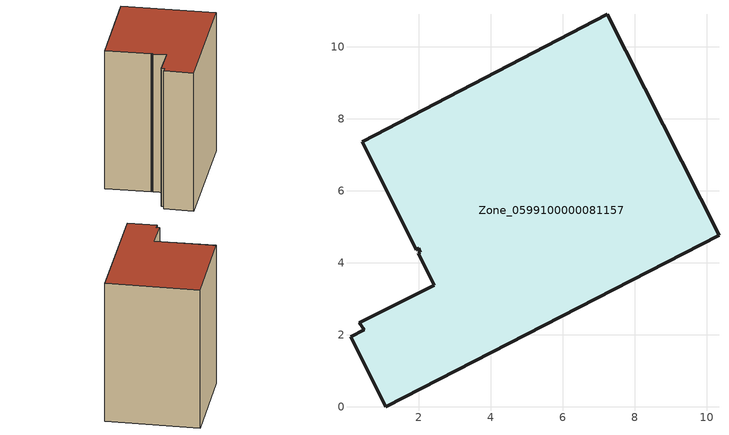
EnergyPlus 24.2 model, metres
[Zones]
Zone_0599100000081157
 floor ground (C_G): 10.34,4.76 1.09,0 0.11,1.95 0.48,2.14 0.35,2.34 2.43,3.38 1.99,4.26 2.05,4.29 2,4.4 1.94,4.37 0.43,7.37 7.24,10.91 z3.01
 wall outside (C_F): 1.09,0 10.34,4.76 7.24,10.91 0.43,7.37 1.94,4.37 2,4.4 2.05,4.29 1.99,4.26 2.43,3.38 0.35,2.34 0.48,2.14 0.11,1.95 1.09,0 z3.01:13.79
 roof outside (C_R): 0.35,2.34 0.48,2.14 0.11,1.95 1.09,0 10.34,4.76 7.24,10.91 0.43,7.37 1.94,4.37 2,4.4 2.05,4.29 1.99,4.26 2.43,3.38 z13.79
[BUILDING]
Pand.0599100000081157: North Axis=0; Terrain=City; Loads Convergence Tolerance Value=0.04; Temperature Convergence Tolerance Value=0.4; Solar Distribution=FullExterior; Maximum Number of Warmup Days=25; Minimum Number of Warmup Days=1
[Site:Location]
Rotterdam.The.Hague.AP_ZH_NLD Design_Conditions: Latitude=51.96; Longitude=4.45; Time Zone=1; Elevation=-4.5
[SITE:GROUNDTEMPERATURE:BUILDINGSURFACE]
18, 18, 18, 18, 18, 18, 18, 18, 18, 18, 18, 18
[MATERIAL] Thermal Absorptance=0.9; Solar Absorptance=0.7; Visible Absorptance=0.7
Name | Roughness | Thickness | Conductivity | Density | Specific Heat
G.TI.1946 | MediumSmooth | 0.15 | 1 | 540 | 1210
F.TI.1946 | Rough | 0.3 | 0.857143 | 1920 | 840
R.TI.1946 | MediumRough | 0.2 | 0.1 | 1500 | 1000
[CONSTRUCTION]
C_G: G.TI.1946
C_F: F.TI.1946
C_R: R.TI.1946
[ZONE]
Zone_0599100000081157: Type=1; Multiplier=1; Ceiling Height=Autocalculate; Volume=Autocalculate; Floor Area=autocalculate; Part of Total Floor Area=Yes
[ZONEINFILTRATION:DESIGNFLOWRATE]
Infil_Zone_0599100000081157: Zone or ZoneList or Space or SpaceList=Zone_0599100000081157; Schedule=AlwaysOn; Design Flow Rate Calculation Method=Flow/Area; Flow Rate per Floor Area=0.003; Constant Term Coefficient=1; Temperature Term Coefficient=0; Velocity Term Coefficient=0; Velocity Squared Term Coefficient=0
[HVACTEMPLATE:ZONE:IDEALLOADSAIRSYSTEM]
Zone_0599100000081157: Maximum Heating Supply Air Temperature=50; Minimum Cooling Supply Air Temperature=13; Maximum Heating Supply Air Humidity Ratio=0.0156; Minimum Cooling Supply Air Humidity Ratio=0.0077; Heating Limit=NoLimit; Cooling Limit=NoLimit; Dehumidification Control Type=ConstantSensibleHeatRatio; Cooling Sensible Heat Ratio=0.7; Dehumidification Setpoint=60; Humidification Control Type=None; Humidification Setpoint=30; Outdoor Air Method=None; Outdoor Air Flow Rate per Person=0.00944; Outdoor Air Flow Rate per Zone Floor Area=0; Outdoor Air Flow Rate per Zone=0; Demand Controlled Ventilation Type=None; Outdoor Air Economizer Type=NoEconomizer; Heat Recovery Type=None; Sensible Heat Recovery Effectiveness=0.7; Latent Heat Recovery Effectiveness=0.65
[ZONECONTROL:THERMOSTAT]
ThermostatControl_Zone_0599100000081157: Zone or ZoneList=Zone_0599100000081157; Control Type Schedule=DualSetpointControlType; Control 1=Thermostat_Zone_0599100000081157; Temperature Difference Between Cutout And Setpoint=0
[THERMOSTATSETPOINT:DUALSETPOINT]
Thermostat_Zone_0599100000081157: Heating Setpoint Temperature Schedule=HeatingSetpoint_Zone_0599100000081157; Cooling Setpoint Temperature Schedule=CoolingSetpoint_Zone_0599100000081157
[SCHEDULE:COMPACT]
HeatingSetpoint_Zone_0599100000081157: Through: 12/31, For: AllDays, Until: 24:00, 21
CoolingSetpoint_Zone_0599100000081157: Through: 12/31, For: AllDays, Until: 24:00, 24
DualSetpointControlType: Through: 12/31, For: AllDays, Until: 24:00, 4
AlwaysOn: Through: 12/31, For: AllDays, Until: 24:00, 1
